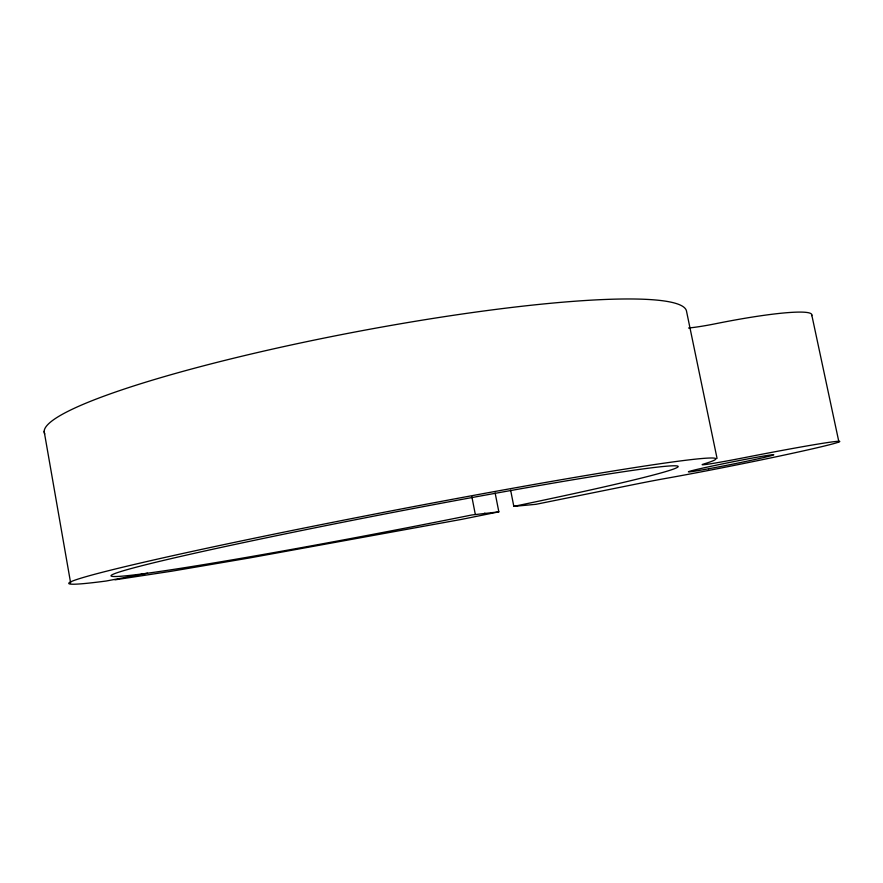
<?xml version="1.0" encoding="UTF-8"?>
<svg xmlns="http://www.w3.org/2000/svg" width="883" height="883" viewBox="0 0 883 883"><rect width="100%" height="100%" fill="white"/><g stroke="black" fill="none" stroke-linecap="round" stroke-linejoin="round"><path stroke-width="1.32" d="M510.628 490.164L513.818 506.378L535.948 504.314L635.561 484.193A39.801 0.971 -11.2 0 1 666.555 478.277A108.874 2.826 -11.3 0 0 830.704 444.436A108.874 2.826 -11.3 0 0 745.44 457.438L743.663 457.78A48.223 1.38 -11.3 0 1 702.581 464.392L707.725 462.758A329.204 10.232 -10.9 0 0 356.202 517.703A329.204 10.232 -10.9 0 0 106.247 581.014L147.549 573.199M495.153 493.056L498.84 511.853L471.82 514.977A287.858 8.896 -10.9 0 1 153.785 572.339L145.529 573.475A287.858 8.896 -10.9 0 1 265.628 537.957A287.858 8.896 -10.9 0 1 648.508 468.2A287.858 8.896 -10.9 0 1 513.818 506.378M484.292 513.354L484.977 513.211M498.84 511.853L461.82 519.336L249.79 557.901L172.13 571.124L115 579.833M811.753 314.889L838.85 441.732M717.051 458.387L686.488 311.059A326.82 41.06 -10.7 0 0 351.313 332.714A326.82 41.06 -10.7 0 0 44.746 433.939M471.853 496.688L475.286 514.281M44.15 431.357L70.629 582.912M688.53 328.023A47.892 5.53 -12.3 0 0 715.672 323.708L717.438 323.355A108.201 11.38 -12.1 0 1 811.609 315.65M708.585 468.774A43.466 1.126 -11.3 0 0 773.651 454.888A43.466 1.126 -11.3 0 0 710.903 466.323A43.466 1.126 -11.3 0 0 708.585 468.774"/></g></svg>
